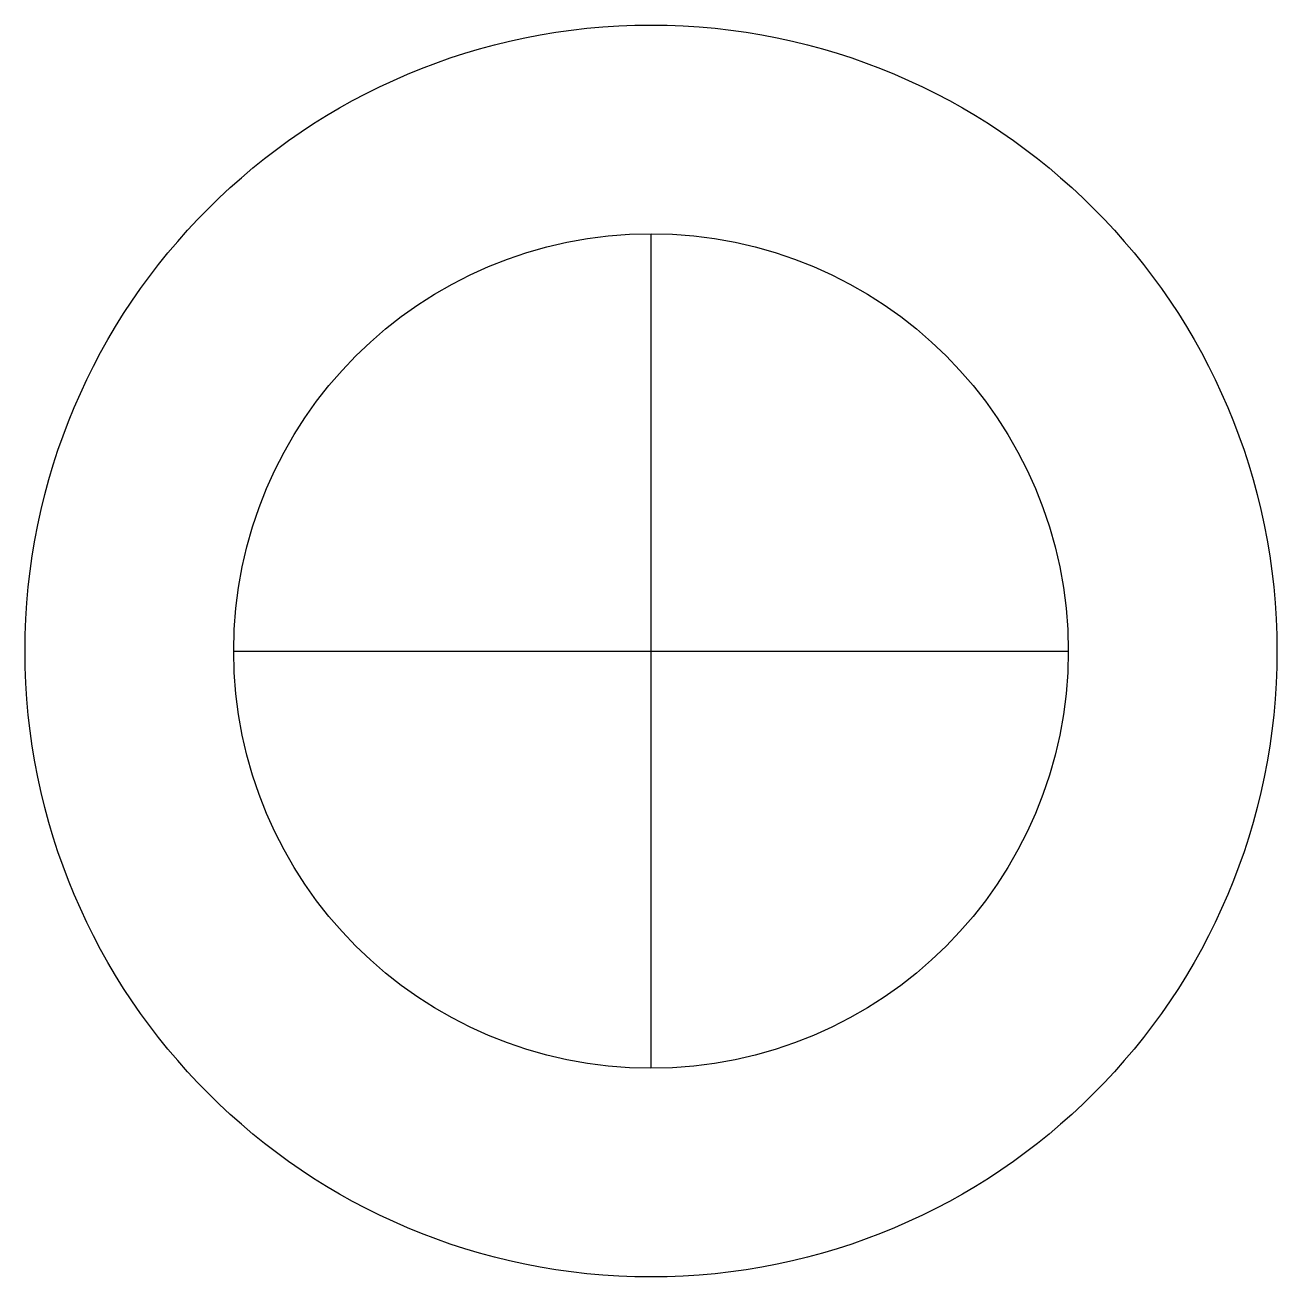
# Model space of a CAD drawing. Header units: millimetres. Extents: x -75 to 75, y -75 to 75.
import ezdxf

# ---------------------------------------------------------------- set-up
doc = ezdxf.new("R2010")
doc.units = ezdxf.units.MM

msp = doc.modelspace()

# ---------------------------------------------------------------- linework, layer by layer
for p, q in [((0, -50), (0, 50)), ((-50, 0), (50, 0))]:
    msp.add_line(p, q)
for radius in [75, 50]:
    msp.add_circle((0, 0), radius)

doc.saveas('drawing.dxf')
